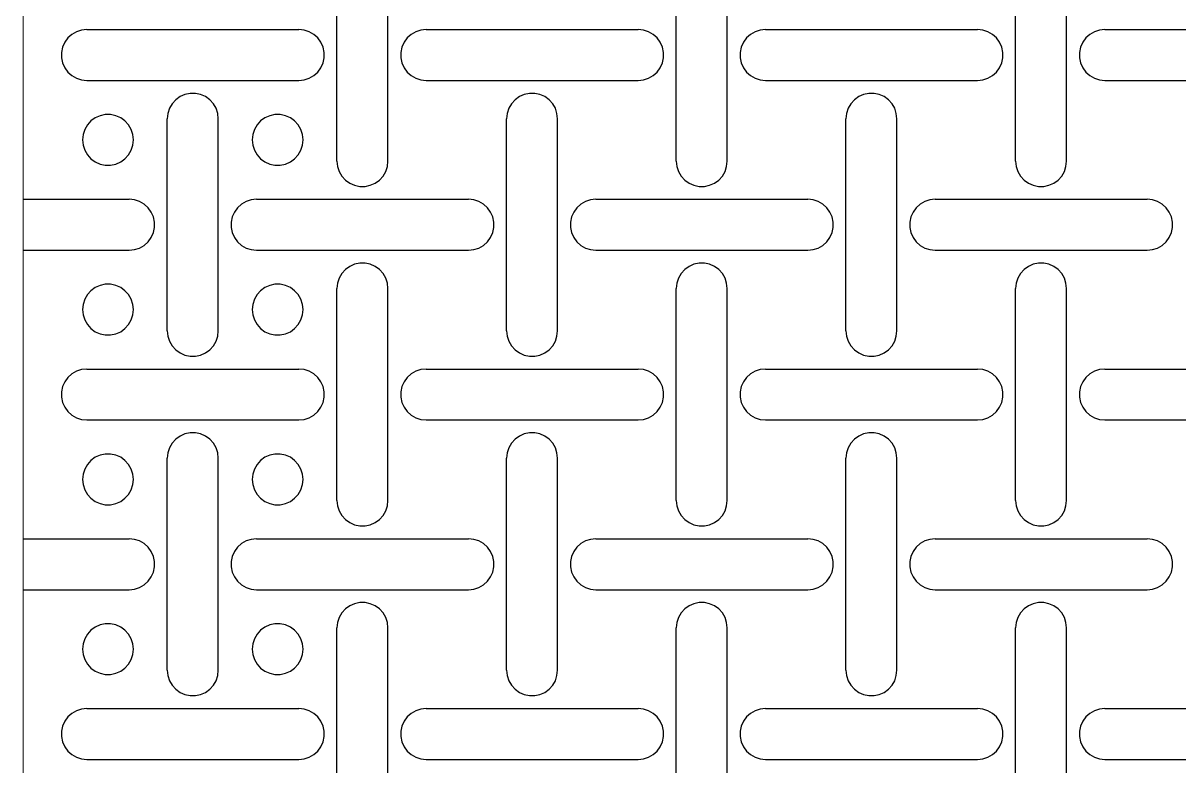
# Model space of a CAD drawing. Header units: metres. Extents: x 0 to 140, y -25 to 325.
# Drawn here: x 0 to 68.1, y 238.1 to 281.9 of the extents above; entities that cross this region are included whole.
import ezdxf

# ---------------------------------------------------------------- set-up
doc = ezdxf.new("R2010")
doc.units = ezdxf.units.M

msp = doc.modelspace()

# ---------------------------------------------------------------- linework, layer by layer
at = {"lineweight": 0}
msp.add_line((0, -25), (0, 325), dxfattribs=at)
for p, q in [((18.5, 273.75), (18.5, 286.25)), ((21.5, 273.75), (21.5, 286.25)), ((38.5, 273.75), (38.5, 286.25)), ((41.5, 273.75), (41.5, 286.25)), ((58.5, 273.75), (58.5, 286.25)), ((61.5, 273.75), (61.5, 286.25)), ((3.14, 281.37), (2.868, 281.214)), ((3.438, 281.467), (3.14, 281.37)), ((3.75, 281.5), (3.438, 281.467)), ((3.75, 281.5), (16.25, 281.5)), ((16.562, 281.467), (16.25, 281.5)), ((16.86, 281.37), (16.562, 281.467)), ((17.132, 281.214), (16.86, 281.37)), ((23.14, 281.37), (22.868, 281.214)), ((23.438, 281.467), (23.14, 281.37)), ((23.75, 281.5), (23.438, 281.467)), ((23.75, 281.5), (36.25, 281.5)), ((36.562, 281.467), (36.25, 281.5)), ((36.86, 281.37), (36.562, 281.467)), ((37.132, 281.214), (36.86, 281.37)), ((43.14, 281.37), (42.868, 281.214)), ((43.438, 281.467), (43.14, 281.37)), ((43.75, 281.5), (43.438, 281.467)), ((43.75, 281.5), (56.25, 281.5)), ((56.562, 281.467), (56.25, 281.5)), ((56.86, 281.37), (56.562, 281.467)), ((57.132, 281.214), (56.86, 281.37)), ((63.14, 281.37), (62.868, 281.214)), ((63.438, 281.467), (63.14, 281.37)), ((63.75, 281.5), (63.438, 281.467)), ((63.75, 281.5), (76.25, 281.5)), ((2.451, 280.75), (2.323, 280.464)), ((2.635, 281.004), (2.451, 280.75)), ((2.868, 281.214), (2.635, 281.004)), ((17.365, 281.004), (17.132, 281.214)), ((17.549, 280.75), (17.365, 281.004)), ((17.677, 280.464), (17.549, 280.75)), ((22.451, 280.75), (22.323, 280.464)), ((22.635, 281.004), (22.451, 280.75)), ((22.868, 281.214), (22.635, 281.004)), ((37.365, 281.004), (37.132, 281.214)), ((37.549, 280.75), (37.365, 281.004)), ((37.677, 280.464), (37.549, 280.75)), ((42.451, 280.75), (42.323, 280.464)), ((42.635, 281.004), (42.451, 280.75)), ((42.868, 281.214), (42.635, 281.004)), ((57.365, 281.004), (57.132, 281.214)), ((57.549, 280.75), (57.365, 281.004)), ((57.677, 280.464), (57.549, 280.75)), ((62.451, 280.75), (62.323, 280.464)), ((62.635, 281.004), (62.451, 280.75)), ((62.868, 281.214), (62.635, 281.004)), ((2.323, 280.464), (2.258, 280.157)), ((2.258, 280.157), (2.258, 279.843)), ((17.742, 280.157), (17.677, 280.464)), ((17.742, 279.843), (17.742, 280.157)), ((22.323, 280.464), (22.258, 280.157)), ((22.258, 280.157), (22.258, 279.843)), ((37.742, 280.157), (37.677, 280.464)), ((37.742, 279.843), (37.742, 280.157)), ((42.323, 280.464), (42.258, 280.157)), ((42.258, 280.157), (42.258, 279.843)), ((57.742, 280.157), (57.677, 280.464)), ((57.742, 279.843), (57.742, 280.157)), ((62.323, 280.464), (62.258, 280.157)), ((62.258, 280.157), (62.258, 279.843)), ((2.258, 279.843), (2.323, 279.536)), ((2.323, 279.536), (2.451, 279.25)), ((17.549, 279.25), (17.677, 279.536)), ((17.677, 279.536), (17.742, 279.843)), ((22.258, 279.843), (22.323, 279.536)), ((22.323, 279.536), (22.451, 279.25)), ((37.549, 279.25), (37.677, 279.536)), ((37.677, 279.536), (37.742, 279.843)), ((42.258, 279.843), (42.323, 279.536)), ((42.323, 279.536), (42.451, 279.25)), ((57.549, 279.25), (57.677, 279.536)), ((57.677, 279.536), (57.742, 279.843)), ((62.258, 279.843), (62.323, 279.536)), ((62.323, 279.536), (62.451, 279.25)), ((2.451, 279.25), (2.635, 278.996)), ((2.635, 278.996), (2.868, 278.786)), ((2.868, 278.786), (3.14, 278.63)), ((3.14, 278.63), (3.438, 278.533)), ((16.562, 278.533), (16.86, 278.63)), ((16.86, 278.63), (17.132, 278.786)), ((17.132, 278.786), (17.365, 278.996)), ((17.365, 278.996), (17.549, 279.25)), ((22.451, 279.25), (22.635, 278.996)), ((22.635, 278.996), (22.868, 278.786)), ((22.868, 278.786), (23.14, 278.63)), ((23.14, 278.63), (23.438, 278.533)), ((36.562, 278.533), (36.86, 278.63)), ((36.86, 278.63), (37.132, 278.786)), ((37.132, 278.786), (37.365, 278.996)), ((37.365, 278.996), (37.549, 279.25)), ((42.451, 279.25), (42.635, 278.996)), ((42.635, 278.996), (42.868, 278.786)), ((42.868, 278.786), (43.14, 278.63)), ((43.14, 278.63), (43.438, 278.533)), ((56.562, 278.533), (56.86, 278.63)), ((56.86, 278.63), (57.132, 278.786)), ((57.132, 278.786), (57.365, 278.996)), ((57.365, 278.996), (57.549, 279.25)), ((62.451, 279.25), (62.635, 278.996)), ((62.635, 278.996), (62.868, 278.786)), ((62.868, 278.786), (63.14, 278.63)), ((63.14, 278.63), (63.438, 278.533)), ((3.438, 278.533), (3.75, 278.5)), ((3.75, 278.5), (16.25, 278.5)), ((16.25, 278.5), (16.562, 278.533)), ((23.438, 278.533), (23.75, 278.5)), ((23.75, 278.5), (36.25, 278.5)), ((36.25, 278.5), (36.562, 278.533)), ((43.438, 278.533), (43.75, 278.5)), ((43.75, 278.5), (56.25, 278.5)), ((56.25, 278.5), (56.562, 278.533)), ((63.438, 278.533), (63.75, 278.5)), ((63.75, 278.5), (76.25, 278.5)), ((8.996, 277.365), (8.786, 277.132)), ((9.25, 277.549), (8.996, 277.365)), ((9.536, 277.677), (9.25, 277.549)), ((9.843, 277.742), (9.536, 277.677)), ((10.157, 277.742), (9.843, 277.742)), ((10.464, 277.677), (10.157, 277.742)), ((10.75, 277.549), (10.464, 277.677)), ((11.004, 277.365), (10.75, 277.549)), ((11.214, 277.132), (11.004, 277.365)), ((28.996, 277.365), (28.786, 277.132)), ((29.25, 277.549), (28.996, 277.365)), ((29.536, 277.677), (29.25, 277.549)), ((29.843, 277.742), (29.536, 277.677)), ((30.157, 277.742), (29.843, 277.742)), ((30.464, 277.677), (30.157, 277.742)), ((30.75, 277.549), (30.464, 277.677)), ((31.004, 277.365), (30.75, 277.549)), ((31.214, 277.132), (31.004, 277.365)), ((48.996, 277.365), (48.786, 277.132)), ((49.25, 277.549), (48.996, 277.365)), ((49.536, 277.677), (49.25, 277.549)), ((49.843, 277.742), (49.536, 277.677)), ((50.157, 277.742), (49.843, 277.742)), ((50.464, 277.677), (50.157, 277.742)), ((50.75, 277.549), (50.464, 277.677)), ((51.004, 277.365), (50.75, 277.549)), ((51.214, 277.132), (51.004, 277.365)), ((8.63, 276.86), (8.533, 276.562)), ((8.786, 277.132), (8.63, 276.86)), ((11.37, 276.86), (11.214, 277.132)), ((11.467, 276.562), (11.37, 276.86)), ((28.63, 276.86), (28.533, 276.562)), ((28.786, 277.132), (28.63, 276.86)), ((31.37, 276.86), (31.214, 277.132)), ((31.467, 276.562), (31.37, 276.86)), ((48.63, 276.86), (48.533, 276.562)), ((48.786, 277.132), (48.63, 276.86)), ((51.37, 276.86), (51.214, 277.132)), ((51.467, 276.562), (51.37, 276.86)), ((3.996, 276.115), (3.786, 275.882)), ((4.25, 276.299), (3.996, 276.115)), ((4.536, 276.427), (4.25, 276.299)), ((4.843, 276.492), (4.536, 276.427)), ((5.157, 276.492), (4.843, 276.492)), ((5.464, 276.427), (5.157, 276.492)), ((5.75, 276.299), (5.464, 276.427)), ((6.004, 276.115), (5.75, 276.299)), ((6.214, 275.882), (6.004, 276.115)), ((8.533, 276.562), (8.5, 276.25)), ((8.5, 263.75), (8.5, 276.25)), ((11.5, 276.25), (11.467, 276.562)), ((11.5, 263.75), (11.5, 276.25)), ((13.996, 276.115), (13.786, 275.882)), ((14.25, 276.299), (13.996, 276.115)), ((14.536, 276.427), (14.25, 276.299)), ((14.843, 276.492), (14.536, 276.427)), ((15.157, 276.492), (14.843, 276.492)), ((15.464, 276.427), (15.157, 276.492)), ((15.75, 276.299), (15.464, 276.427)), ((16.004, 276.115), (15.75, 276.299)), ((16.214, 275.882), (16.004, 276.115)), ((28.533, 276.562), (28.5, 276.25)), ((28.5, 263.75), (28.5, 276.25)), ((31.5, 276.25), (31.467, 276.562)), ((31.5, 263.75), (31.5, 276.25)), ((48.533, 276.562), (48.5, 276.25)), ((48.5, 263.75), (48.5, 276.25)), ((51.5, 276.25), (51.467, 276.562)), ((51.5, 263.75), (51.5, 276.25)), ((3.533, 275.312), (3.5, 275)), ((3.63, 275.61), (3.533, 275.312)), ((3.786, 275.882), (3.63, 275.61)), ((6.37, 275.61), (6.214, 275.882)), ((6.467, 275.312), (6.37, 275.61)), ((6.5, 275), (6.467, 275.312)), ((13.533, 275.312), (13.5, 275)), ((13.63, 275.61), (13.533, 275.312)), ((13.786, 275.882), (13.63, 275.61)), ((16.37, 275.61), (16.214, 275.882)), ((16.467, 275.312), (16.37, 275.61)), ((16.5, 275), (16.467, 275.312)), ((3.5, 275), (3.533, 274.688)), ((3.533, 274.688), (3.63, 274.39)), ((6.37, 274.39), (6.467, 274.688)), ((6.467, 274.688), (6.5, 275)), ((13.5, 275), (13.533, 274.688)), ((13.533, 274.688), (13.63, 274.39)), ((16.37, 274.39), (16.467, 274.688)), ((16.467, 274.688), (16.5, 275)), ((3.63, 274.39), (3.786, 274.118)), ((3.786, 274.118), (3.996, 273.885)), ((3.996, 273.885), (4.25, 273.701)), ((5.75, 273.701), (6.004, 273.885)), ((6.004, 273.885), (6.214, 274.118)), ((6.214, 274.118), (6.37, 274.39)), ((13.63, 274.39), (13.786, 274.118)), ((13.786, 274.118), (13.996, 273.885)), ((13.996, 273.885), (14.25, 273.701)), ((15.75, 273.701), (16.004, 273.885)), ((16.004, 273.885), (16.214, 274.118)), ((16.214, 274.118), (16.37, 274.39)), ((4.25, 273.701), (4.536, 273.573)), ((4.536, 273.573), (4.843, 273.508)), ((4.843, 273.508), (5.157, 273.508)), ((5.157, 273.508), (5.464, 273.573)), ((5.464, 273.573), (5.75, 273.701)), ((14.25, 273.701), (14.536, 273.573)), ((14.536, 273.573), (14.843, 273.508)), ((14.843, 273.508), (15.157, 273.508)), ((15.157, 273.508), (15.464, 273.573)), ((15.464, 273.573), (15.75, 273.701)), ((18.5, 273.75), (18.533, 273.438)), ((18.533, 273.438), (18.63, 273.14)), ((21.37, 273.14), (21.467, 273.438)), ((21.467, 273.438), (21.5, 273.75)), ((38.5, 273.75), (38.533, 273.438)), ((38.533, 273.438), (38.63, 273.14)), ((41.37, 273.14), (41.467, 273.438)), ((41.467, 273.438), (41.5, 273.75)), ((58.5, 273.75), (58.533, 273.438)), ((58.533, 273.438), (58.63, 273.14)), ((61.37, 273.14), (61.467, 273.438)), ((61.467, 273.438), (61.5, 273.75)), ((18.63, 273.14), (18.786, 272.868)), ((18.786, 272.868), (18.996, 272.635)), ((18.996, 272.635), (19.25, 272.451)), ((20.75, 272.451), (21.004, 272.635)), ((21.004, 272.635), (21.214, 272.868)), ((21.214, 272.868), (21.37, 273.14)), ((38.63, 273.14), (38.786, 272.868)), ((38.786, 272.868), (38.996, 272.635)), ((38.996, 272.635), (39.25, 272.451)), ((40.75, 272.451), (41.004, 272.635)), ((41.004, 272.635), (41.214, 272.868)), ((41.214, 272.868), (41.37, 273.14)), ((58.63, 273.14), (58.786, 272.868)), ((58.786, 272.868), (58.996, 272.635)), ((58.996, 272.635), (59.25, 272.451)), ((60.75, 272.451), (61.004, 272.635)), ((61.004, 272.635), (61.214, 272.868)), ((61.214, 272.868), (61.37, 273.14)), ((19.25, 272.451), (19.536, 272.323)), ((19.536, 272.323), (19.843, 272.258)), ((19.843, 272.258), (20.157, 272.258)), ((20.157, 272.258), (20.464, 272.323)), ((20.464, 272.323), (20.75, 272.451)), ((39.25, 272.451), (39.536, 272.323)), ((39.536, 272.323), (39.843, 272.258)), ((39.843, 272.258), (40.157, 272.258)), ((40.157, 272.258), (40.464, 272.323)), ((40.464, 272.323), (40.75, 272.451)), ((59.25, 272.451), (59.536, 272.323)), ((59.536, 272.323), (59.843, 272.258)), ((59.843, 272.258), (60.157, 272.258)), ((60.157, 272.258), (60.464, 272.323)), ((60.464, 272.323), (60.75, 272.451)), ((0, 271.5), (6.25, 271.5)), ((6.562, 271.467), (6.25, 271.5)), ((6.86, 271.37), (6.562, 271.467)), ((7.132, 271.214), (6.86, 271.37)), ((7.365, 271.004), (7.132, 271.214)), ((12.868, 271.214), (12.635, 271.004)), ((13.14, 271.37), (12.868, 271.214)), ((13.438, 271.467), (13.14, 271.37)), ((13.75, 271.5), (13.438, 271.467)), ((13.75, 271.5), (26.25, 271.5)), ((26.562, 271.467), (26.25, 271.5)), ((26.86, 271.37), (26.562, 271.467)), ((27.132, 271.214), (26.86, 271.37)), ((27.365, 271.004), (27.132, 271.214)), ((32.868, 271.214), (32.635, 271.004)), ((33.14, 271.37), (32.868, 271.214)), ((33.438, 271.467), (33.14, 271.37)), ((33.75, 271.5), (33.438, 271.467)), ((33.75, 271.5), (46.25, 271.5)), ((46.562, 271.467), (46.25, 271.5)), ((46.86, 271.37), (46.562, 271.467)), ((47.132, 271.214), (46.86, 271.37)), ((47.365, 271.004), (47.132, 271.214)), ((52.868, 271.214), (52.635, 271.004)), ((53.14, 271.37), (52.868, 271.214)), ((53.438, 271.467), (53.14, 271.37)), ((53.75, 271.5), (53.438, 271.467)), ((53.75, 271.5), (66.25, 271.5)), ((66.562, 271.467), (66.25, 271.5)), ((66.86, 271.37), (66.562, 271.467)), ((67.132, 271.214), (66.86, 271.37)), ((67.365, 271.004), (67.132, 271.214)), ((7.549, 270.75), (7.365, 271.004)), ((7.677, 270.464), (7.549, 270.75)), ((7.742, 270.157), (7.677, 270.464)), ((12.323, 270.464), (12.258, 270.157)), ((12.451, 270.75), (12.323, 270.464)), ((12.635, 271.004), (12.451, 270.75)), ((27.549, 270.75), (27.365, 271.004)), ((27.677, 270.464), (27.549, 270.75)), ((27.742, 270.157), (27.677, 270.464)), ((32.323, 270.464), (32.258, 270.157)), ((32.451, 270.75), (32.323, 270.464)), ((32.635, 271.004), (32.451, 270.75)), ((47.549, 270.75), (47.365, 271.004)), ((47.677, 270.464), (47.549, 270.75)), ((47.742, 270.157), (47.677, 270.464)), ((52.323, 270.464), (52.258, 270.157)), ((52.451, 270.75), (52.323, 270.464)), ((52.635, 271.004), (52.451, 270.75)), ((67.549, 270.75), (67.365, 271.004)), ((67.677, 270.464), (67.549, 270.75)), ((67.742, 270.157), (67.677, 270.464)), ((7.677, 269.536), (7.742, 269.843)), ((7.742, 269.843), (7.742, 270.157)), ((12.258, 270.157), (12.258, 269.843)), ((12.258, 269.843), (12.323, 269.536)), ((27.677, 269.536), (27.742, 269.843)), ((27.742, 269.843), (27.742, 270.157)), ((32.258, 270.157), (32.258, 269.843)), ((32.258, 269.843), (32.323, 269.536)), ((47.677, 269.536), (47.742, 269.843)), ((47.742, 269.843), (47.742, 270.157)), ((52.258, 270.157), (52.258, 269.843)), ((52.258, 269.843), (52.323, 269.536)), ((67.677, 269.536), (67.742, 269.843)), ((67.742, 269.843), (67.742, 270.157)), ((7.365, 268.996), (7.549, 269.25)), ((7.549, 269.25), (7.677, 269.536)), ((12.323, 269.536), (12.451, 269.25)), ((12.451, 269.25), (12.635, 268.996)), ((27.365, 268.996), (27.549, 269.25)), ((27.549, 269.25), (27.677, 269.536)), ((32.323, 269.536), (32.451, 269.25)), ((32.451, 269.25), (32.635, 268.996)), ((47.365, 268.996), (47.549, 269.25)), ((47.549, 269.25), (47.677, 269.536)), ((52.323, 269.536), (52.451, 269.25)), ((52.451, 269.25), (52.635, 268.996)), ((67.365, 268.996), (67.549, 269.25)), ((67.549, 269.25), (67.677, 269.536)), ((0, 268.5), (6.25, 268.5)), ((6.25, 268.5), (6.562, 268.533)), ((6.562, 268.533), (6.86, 268.63)), ((6.86, 268.63), (7.132, 268.786)), ((7.132, 268.786), (7.365, 268.996)), ((12.635, 268.996), (12.868, 268.786)), ((12.868, 268.786), (13.14, 268.63)), ((13.14, 268.63), (13.438, 268.533)), ((13.438, 268.533), (13.75, 268.5)), ((13.75, 268.5), (26.25, 268.5)), ((26.25, 268.5), (26.562, 268.533)), ((26.562, 268.533), (26.86, 268.63)), ((26.86, 268.63), (27.132, 268.786)), ((27.132, 268.786), (27.365, 268.996)), ((32.635, 268.996), (32.868, 268.786)), ((32.868, 268.786), (33.14, 268.63)), ((33.14, 268.63), (33.438, 268.533)), ((33.438, 268.533), (33.75, 268.5)), ((33.75, 268.5), (46.25, 268.5)), ((46.25, 268.5), (46.562, 268.533)), ((46.562, 268.533), (46.86, 268.63)), ((46.86, 268.63), (47.132, 268.786)), ((47.132, 268.786), (47.365, 268.996)), ((52.635, 268.996), (52.868, 268.786)), ((52.868, 268.786), (53.14, 268.63)), ((53.14, 268.63), (53.438, 268.533)), ((53.438, 268.533), (53.75, 268.5)), ((53.75, 268.5), (66.25, 268.5)), ((66.25, 268.5), (66.562, 268.533)), ((66.562, 268.533), (66.86, 268.63)), ((66.86, 268.63), (67.132, 268.786)), ((67.132, 268.786), (67.365, 268.996)), ((19.843, 267.742), (19.536, 267.677)), ((20.157, 267.742), (19.843, 267.742)), ((20.464, 267.677), (20.157, 267.742)), ((39.843, 267.742), (39.536, 267.677)), ((40.157, 267.742), (39.843, 267.742)), ((40.464, 267.677), (40.157, 267.742)), ((59.843, 267.742), (59.536, 267.677)), ((60.157, 267.742), (59.843, 267.742)), ((60.464, 267.677), (60.157, 267.742)), ((18.786, 267.132), (18.63, 266.86)), ((18.996, 267.365), (18.786, 267.132)), ((19.25, 267.549), (18.996, 267.365)), ((19.536, 267.677), (19.25, 267.549)), ((20.75, 267.549), (20.464, 267.677)), ((21.004, 267.365), (20.75, 267.549)), ((21.214, 267.132), (21.004, 267.365)), ((21.37, 266.86), (21.214, 267.132)), ((38.786, 267.132), (38.63, 266.86)), ((38.996, 267.365), (38.786, 267.132)), ((39.25, 267.549), (38.996, 267.365)), ((39.536, 267.677), (39.25, 267.549)), ((40.75, 267.549), (40.464, 267.677)), ((41.004, 267.365), (40.75, 267.549)), ((41.214, 267.132), (41.004, 267.365)), ((41.37, 266.86), (41.214, 267.132)), ((58.786, 267.132), (58.63, 266.86)), ((58.996, 267.365), (58.786, 267.132)), ((59.25, 267.549), (58.996, 267.365)), ((59.536, 267.677), (59.25, 267.549)), ((60.75, 267.549), (60.464, 267.677)), ((61.004, 267.365), (60.75, 267.549)), ((61.214, 267.132), (61.004, 267.365)), ((61.37, 266.86), (61.214, 267.132)), ((4.536, 266.427), (4.25, 266.299)), ((4.843, 266.492), (4.536, 266.427)), ((5.157, 266.492), (4.843, 266.492)), ((5.464, 266.427), (5.157, 266.492)), ((5.75, 266.299), (5.464, 266.427)), ((14.536, 266.427), (14.25, 266.299)), ((14.843, 266.492), (14.536, 266.427)), ((15.157, 266.492), (14.843, 266.492)), ((15.464, 266.427), (15.157, 266.492)), ((15.75, 266.299), (15.464, 266.427)), ((18.533, 266.562), (18.5, 266.25)), ((18.63, 266.86), (18.533, 266.562)), ((21.467, 266.562), (21.37, 266.86)), ((21.5, 266.25), (21.467, 266.562)), ((38.533, 266.562), (38.5, 266.25)), ((38.63, 266.86), (38.533, 266.562)), ((41.467, 266.562), (41.37, 266.86)), ((41.5, 266.25), (41.467, 266.562)), ((58.533, 266.562), (58.5, 266.25)), ((58.63, 266.86), (58.533, 266.562)), ((61.467, 266.562), (61.37, 266.86)), ((61.5, 266.25), (61.467, 266.562)), ((3.786, 265.882), (3.63, 265.61)), ((3.996, 266.115), (3.786, 265.882)), ((4.25, 266.299), (3.996, 266.115)), ((6.004, 266.115), (5.75, 266.299)), ((6.214, 265.882), (6.004, 266.115)), ((6.37, 265.61), (6.214, 265.882)), ((13.786, 265.882), (13.63, 265.61)), ((13.996, 266.115), (13.786, 265.882)), ((14.25, 266.299), (13.996, 266.115)), ((16.004, 266.115), (15.75, 266.299)), ((16.214, 265.882), (16.004, 266.115)), ((16.37, 265.61), (16.214, 265.882)), ((18.5, 253.75), (18.5, 266.25)), ((21.5, 253.75), (21.5, 266.25)), ((38.5, 253.75), (38.5, 266.25)), ((41.5, 253.75), (41.5, 266.25)), ((58.5, 253.75), (58.5, 266.25)), ((61.5, 253.75), (61.5, 266.25)), ((3.533, 265.312), (3.5, 265)), ((3.5, 265), (3.533, 264.688)), ((3.63, 265.61), (3.533, 265.312)), ((6.467, 265.312), (6.37, 265.61)), ((6.5, 265), (6.467, 265.312)), ((6.467, 264.688), (6.5, 265)), ((13.533, 265.312), (13.5, 265)), ((13.5, 265), (13.533, 264.688)), ((13.63, 265.61), (13.533, 265.312)), ((16.467, 265.312), (16.37, 265.61)), ((16.5, 265), (16.467, 265.312)), ((16.467, 264.688), (16.5, 265)), ((3.533, 264.688), (3.63, 264.39)), ((3.63, 264.39), (3.786, 264.118)), ((6.214, 264.118), (6.37, 264.39)), ((6.37, 264.39), (6.467, 264.688)), ((13.533, 264.688), (13.63, 264.39)), ((13.63, 264.39), (13.786, 264.118)), ((16.214, 264.118), (16.37, 264.39)), ((16.37, 264.39), (16.467, 264.688)), ((3.786, 264.118), (3.996, 263.885)), ((3.996, 263.885), (4.25, 263.701)), ((4.25, 263.701), (4.536, 263.573)), ((5.464, 263.573), (5.75, 263.701)), ((5.75, 263.701), (6.004, 263.885)), ((6.004, 263.885), (6.214, 264.118)), ((8.5, 263.75), (8.533, 263.438)), ((11.467, 263.438), (11.5, 263.75)), ((13.786, 264.118), (13.996, 263.885)), ((13.996, 263.885), (14.25, 263.701)), ((14.25, 263.701), (14.536, 263.573)), ((15.464, 263.573), (15.75, 263.701)), ((15.75, 263.701), (16.004, 263.885)), ((16.004, 263.885), (16.214, 264.118)), ((28.5, 263.75), (28.533, 263.438)), ((31.467, 263.438), (31.5, 263.75)), ((48.5, 263.75), (48.533, 263.438)), ((51.467, 263.438), (51.5, 263.75)), ((4.536, 263.573), (4.843, 263.508)), ((4.843, 263.508), (5.157, 263.508)), ((5.157, 263.508), (5.464, 263.573)), ((8.533, 263.438), (8.63, 263.14)), ((8.63, 263.14), (8.786, 262.868)), ((11.214, 262.868), (11.37, 263.14)), ((11.37, 263.14), (11.467, 263.438)), ((14.536, 263.573), (14.843, 263.508)), ((14.843, 263.508), (15.157, 263.508)), ((15.157, 263.508), (15.464, 263.573)), ((28.533, 263.438), (28.63, 263.14)), ((28.63, 263.14), (28.786, 262.868)), ((31.214, 262.868), (31.37, 263.14)), ((31.37, 263.14), (31.467, 263.438)), ((48.533, 263.438), (48.63, 263.14)), ((48.63, 263.14), (48.786, 262.868)), ((51.214, 262.868), (51.37, 263.14)), ((51.37, 263.14), (51.467, 263.438)), ((8.786, 262.868), (8.996, 262.635)), ((8.996, 262.635), (9.25, 262.451)), ((9.25, 262.451), (9.536, 262.323)), ((9.536, 262.323), (9.843, 262.258)), ((10.157, 262.258), (10.464, 262.323)), ((10.464, 262.323), (10.75, 262.451)), ((10.75, 262.451), (11.004, 262.635)), ((11.004, 262.635), (11.214, 262.868)), ((28.786, 262.868), (28.996, 262.635)), ((28.996, 262.635), (29.25, 262.451)), ((29.25, 262.451), (29.536, 262.323)), ((29.536, 262.323), (29.843, 262.258)), ((30.157, 262.258), (30.464, 262.323)), ((30.464, 262.323), (30.75, 262.451)), ((30.75, 262.451), (31.004, 262.635)), ((31.004, 262.635), (31.214, 262.868)), ((48.786, 262.868), (48.996, 262.635)), ((48.996, 262.635), (49.25, 262.451)), ((49.25, 262.451), (49.536, 262.323)), ((49.536, 262.323), (49.843, 262.258)), ((50.157, 262.258), (50.464, 262.323)), ((50.464, 262.323), (50.75, 262.451)), ((50.75, 262.451), (51.004, 262.635)), ((51.004, 262.635), (51.214, 262.868)), ((9.843, 262.258), (10.157, 262.258)), ((29.843, 262.258), (30.157, 262.258)), ((49.843, 262.258), (50.157, 262.258)), ((2.635, 261.004), (2.451, 260.75)), ((2.868, 261.214), (2.635, 261.004)), ((3.14, 261.37), (2.868, 261.214)), ((3.438, 261.467), (3.14, 261.37)), ((3.75, 261.5), (3.438, 261.467)), ((3.75, 261.5), (16.25, 261.5)), ((16.562, 261.467), (16.25, 261.5)), ((16.86, 261.37), (16.562, 261.467)), ((17.132, 261.214), (16.86, 261.37)), ((17.365, 261.004), (17.132, 261.214)), ((17.549, 260.75), (17.365, 261.004)), ((22.635, 261.004), (22.451, 260.75)), ((22.868, 261.214), (22.635, 261.004)), ((23.14, 261.37), (22.868, 261.214)), ((23.438, 261.467), (23.14, 261.37)), ((23.75, 261.5), (23.438, 261.467)), ((23.75, 261.5), (36.25, 261.5)), ((36.562, 261.467), (36.25, 261.5)), ((36.86, 261.37), (36.562, 261.467)), ((37.132, 261.214), (36.86, 261.37)), ((37.365, 261.004), (37.132, 261.214)), ((37.549, 260.75), (37.365, 261.004)), ((42.635, 261.004), (42.451, 260.75)), ((42.868, 261.214), (42.635, 261.004)), ((43.14, 261.37), (42.868, 261.214)), ((43.438, 261.467), (43.14, 261.37)), ((43.75, 261.5), (43.438, 261.467)), ((43.75, 261.5), (56.25, 261.5)), ((56.562, 261.467), (56.25, 261.5)), ((56.86, 261.37), (56.562, 261.467)), ((57.132, 261.214), (56.86, 261.37)), ((57.365, 261.004), (57.132, 261.214)), ((57.549, 260.75), (57.365, 261.004)), ((62.635, 261.004), (62.451, 260.75)), ((62.868, 261.214), (62.635, 261.004)), ((63.14, 261.37), (62.868, 261.214)), ((63.438, 261.467), (63.14, 261.37)), ((63.75, 261.5), (63.438, 261.467)), ((63.75, 261.5), (76.25, 261.5)), ((2.323, 260.464), (2.258, 260.157)), ((2.451, 260.75), (2.323, 260.464)), ((17.677, 260.464), (17.549, 260.75)), ((17.742, 260.157), (17.677, 260.464)), ((22.323, 260.464), (22.258, 260.157)), ((22.451, 260.75), (22.323, 260.464)), ((37.677, 260.464), (37.549, 260.75)), ((37.742, 260.157), (37.677, 260.464)), ((42.323, 260.464), (42.258, 260.157)), ((42.451, 260.75), (42.323, 260.464)), ((57.677, 260.464), (57.549, 260.75)), ((57.742, 260.157), (57.677, 260.464)), ((62.323, 260.464), (62.258, 260.157)), ((62.451, 260.75), (62.323, 260.464)), ((2.258, 260.157), (2.258, 259.843)), ((2.258, 259.843), (2.323, 259.536)), ((17.677, 259.536), (17.742, 259.843)), ((17.742, 259.843), (17.742, 260.157)), ((22.258, 260.157), (22.258, 259.843)), ((22.258, 259.843), (22.323, 259.536)), ((37.677, 259.536), (37.742, 259.843)), ((37.742, 259.843), (37.742, 260.157)), ((42.258, 260.157), (42.258, 259.843)), ((42.258, 259.843), (42.323, 259.536)), ((57.677, 259.536), (57.742, 259.843)), ((57.742, 259.843), (57.742, 260.157)), ((62.258, 260.157), (62.258, 259.843)), ((62.258, 259.843), (62.323, 259.536)), ((2.323, 259.536), (2.451, 259.25)), ((2.451, 259.25), (2.635, 258.996)), ((2.635, 258.996), (2.868, 258.786)), ((17.132, 258.786), (17.365, 258.996)), ((17.365, 258.996), (17.549, 259.25)), ((17.549, 259.25), (17.677, 259.536)), ((22.323, 259.536), (22.451, 259.25)), ((22.451, 259.25), (22.635, 258.996)), ((22.635, 258.996), (22.868, 258.786)), ((37.132, 258.786), (37.365, 258.996)), ((37.365, 258.996), (37.549, 259.25)), ((37.549, 259.25), (37.677, 259.536)), ((42.323, 259.536), (42.451, 259.25)), ((42.451, 259.25), (42.635, 258.996)), ((42.635, 258.996), (42.868, 258.786)), ((57.132, 258.786), (57.365, 258.996)), ((57.365, 258.996), (57.549, 259.25)), ((57.549, 259.25), (57.677, 259.536)), ((62.323, 259.536), (62.451, 259.25)), ((62.451, 259.25), (62.635, 258.996)), ((62.635, 258.996), (62.868, 258.786)), ((2.868, 258.786), (3.14, 258.63)), ((3.14, 258.63), (3.438, 258.533)), ((3.438, 258.533), (3.75, 258.5)), ((3.75, 258.5), (16.25, 258.5)), ((16.25, 258.5), (16.562, 258.533)), ((16.562, 258.533), (16.86, 258.63)), ((16.86, 258.63), (17.132, 258.786)), ((22.868, 258.786), (23.14, 258.63)), ((23.14, 258.63), (23.438, 258.533)), ((23.438, 258.533), (23.75, 258.5)), ((23.75, 258.5), (36.25, 258.5)), ((36.25, 258.5), (36.562, 258.533)), ((36.562, 258.533), (36.86, 258.63)), ((36.86, 258.63), (37.132, 258.786)), ((42.868, 258.786), (43.14, 258.63)), ((43.14, 258.63), (43.438, 258.533)), ((43.438, 258.533), (43.75, 258.5)), ((43.75, 258.5), (56.25, 258.5)), ((56.25, 258.5), (56.562, 258.533)), ((56.562, 258.533), (56.86, 258.63)), ((56.86, 258.63), (57.132, 258.786)), ((62.868, 258.786), (63.14, 258.63)), ((63.14, 258.63), (63.438, 258.533)), ((63.438, 258.533), (63.75, 258.5)), ((63.75, 258.5), (76.25, 258.5)), ((9.25, 257.549), (8.996, 257.365)), ((9.536, 257.677), (9.25, 257.549)), ((9.843, 257.742), (9.536, 257.677)), ((10.157, 257.742), (9.843, 257.742)), ((10.464, 257.677), (10.157, 257.742)), ((10.75, 257.549), (10.464, 257.677)), ((11.004, 257.365), (10.75, 257.549)), ((29.25, 257.549), (28.996, 257.365)), ((29.536, 257.677), (29.25, 257.549)), ((29.843, 257.742), (29.536, 257.677)), ((30.157, 257.742), (29.843, 257.742)), ((30.464, 257.677), (30.157, 257.742)), ((30.75, 257.549), (30.464, 257.677)), ((31.004, 257.365), (30.75, 257.549)), ((49.25, 257.549), (48.996, 257.365)), ((49.536, 257.677), (49.25, 257.549)), ((49.843, 257.742), (49.536, 257.677)), ((50.157, 257.742), (49.843, 257.742)), ((50.464, 257.677), (50.157, 257.742)), ((50.75, 257.549), (50.464, 257.677)), ((51.004, 257.365), (50.75, 257.549)), ((8.63, 256.86), (8.533, 256.562)), ((8.786, 257.132), (8.63, 256.86)), ((8.996, 257.365), (8.786, 257.132)), ((11.214, 257.132), (11.004, 257.365)), ((11.37, 256.86), (11.214, 257.132)), ((11.467, 256.562), (11.37, 256.86)), ((28.63, 256.86), (28.533, 256.562)), ((28.786, 257.132), (28.63, 256.86)), ((28.996, 257.365), (28.786, 257.132)), ((31.214, 257.132), (31.004, 257.365)), ((31.37, 256.86), (31.214, 257.132)), ((31.467, 256.562), (31.37, 256.86)), ((48.63, 256.86), (48.533, 256.562)), ((48.786, 257.132), (48.63, 256.86)), ((48.996, 257.365), (48.786, 257.132)), ((51.214, 257.132), (51.004, 257.365)), ((51.37, 256.86), (51.214, 257.132)), ((51.467, 256.562), (51.37, 256.86)), ((4.25, 256.299), (3.996, 256.115)), ((4.536, 256.427), (4.25, 256.299)), ((4.843, 256.492), (4.536, 256.427)), ((5.157, 256.492), (4.843, 256.492)), ((5.464, 256.427), (5.157, 256.492)), ((5.75, 256.299), (5.464, 256.427)), ((6.004, 256.115), (5.75, 256.299)), ((8.533, 256.562), (8.5, 256.25)), ((8.5, 243.75), (8.5, 256.25)), ((11.5, 256.25), (11.467, 256.562)), ((11.5, 243.75), (11.5, 256.25)), ((14.25, 256.299), (13.996, 256.115)), ((14.536, 256.427), (14.25, 256.299)), ((14.843, 256.492), (14.536, 256.427)), ((15.157, 256.492), (14.843, 256.492)), ((15.464, 256.427), (15.157, 256.492)), ((15.75, 256.299), (15.464, 256.427)), ((16.004, 256.115), (15.75, 256.299)), ((28.533, 256.562), (28.5, 256.25)), ((28.5, 243.75), (28.5, 256.25)), ((31.5, 256.25), (31.467, 256.562)), ((31.5, 243.75), (31.5, 256.25)), ((48.533, 256.562), (48.5, 256.25)), ((48.5, 243.75), (48.5, 256.25)), ((51.5, 256.25), (51.467, 256.562)), ((51.5, 243.75), (51.5, 256.25)), ((3.63, 255.61), (3.533, 255.312)), ((3.786, 255.882), (3.63, 255.61)), ((3.996, 256.115), (3.786, 255.882)), ((6.214, 255.882), (6.004, 256.115)), ((6.37, 255.61), (6.214, 255.882)), ((6.467, 255.312), (6.37, 255.61)), ((13.63, 255.61), (13.533, 255.312)), ((13.786, 255.882), (13.63, 255.61)), ((13.996, 256.115), (13.786, 255.882)), ((16.214, 255.882), (16.004, 256.115)), ((16.37, 255.61), (16.214, 255.882)), ((16.467, 255.312), (16.37, 255.61)), ((3.533, 255.312), (3.5, 255)), ((3.5, 255), (3.533, 254.688)), ((6.5, 255), (6.467, 255.312)), ((6.467, 254.688), (6.5, 255)), ((13.533, 255.312), (13.5, 255)), ((13.5, 255), (13.533, 254.688)), ((16.5, 255), (16.467, 255.312)), ((16.467, 254.688), (16.5, 255)), ((3.533, 254.688), (3.63, 254.39)), ((3.63, 254.39), (3.786, 254.118)), ((3.786, 254.118), (3.996, 253.885)), ((6.004, 253.885), (6.214, 254.118)), ((6.214, 254.118), (6.37, 254.39)), ((6.37, 254.39), (6.467, 254.688)), ((13.533, 254.688), (13.63, 254.39)), ((13.63, 254.39), (13.786, 254.118)), ((13.786, 254.118), (13.996, 253.885)), ((16.004, 253.885), (16.214, 254.118)), ((16.214, 254.118), (16.37, 254.39)), ((16.37, 254.39), (16.467, 254.688)), ((3.996, 253.885), (4.25, 253.701)), ((4.25, 253.701), (4.536, 253.573)), ((4.536, 253.573), (4.843, 253.508)), ((4.843, 253.508), (5.157, 253.508)), ((5.157, 253.508), (5.464, 253.573)), ((5.464, 253.573), (5.75, 253.701)), ((5.75, 253.701), (6.004, 253.885)), ((13.996, 253.885), (14.25, 253.701)), ((14.25, 253.701), (14.536, 253.573)), ((14.536, 253.573), (14.843, 253.508)), ((14.843, 253.508), (15.157, 253.508)), ((15.157, 253.508), (15.464, 253.573)), ((15.464, 253.573), (15.75, 253.701)), ((15.75, 253.701), (16.004, 253.885)), ((18.5, 253.75), (18.533, 253.438)), ((18.533, 253.438), (18.63, 253.14)), ((21.37, 253.14), (21.467, 253.438)), ((21.467, 253.438), (21.5, 253.75)), ((38.5, 253.75), (38.533, 253.438)), ((38.533, 253.438), (38.63, 253.14)), ((41.37, 253.14), (41.467, 253.438)), ((41.467, 253.438), (41.5, 253.75)), ((58.5, 253.75), (58.533, 253.438)), ((58.533, 253.438), (58.63, 253.14)), ((61.37, 253.14), (61.467, 253.438)), ((61.467, 253.438), (61.5, 253.75)), ((18.63, 253.14), (18.786, 252.868)), ((18.786, 252.868), (18.996, 252.635)), ((21.004, 252.635), (21.214, 252.868)), ((21.214, 252.868), (21.37, 253.14)), ((38.63, 253.14), (38.786, 252.868)), ((38.786, 252.868), (38.996, 252.635)), ((41.004, 252.635), (41.214, 252.868)), ((41.214, 252.868), (41.37, 253.14)), ((58.63, 253.14), (58.786, 252.868)), ((58.786, 252.868), (58.996, 252.635)), ((61.004, 252.635), (61.214, 252.868)), ((61.214, 252.868), (61.37, 253.14)), ((18.996, 252.635), (19.25, 252.451)), ((19.25, 252.451), (19.536, 252.323)), ((19.536, 252.323), (19.843, 252.258)), ((19.843, 252.258), (20.157, 252.258)), ((20.157, 252.258), (20.464, 252.323)), ((20.464, 252.323), (20.75, 252.451)), ((20.75, 252.451), (21.004, 252.635)), ((38.996, 252.635), (39.25, 252.451)), ((39.25, 252.451), (39.536, 252.323)), ((39.536, 252.323), (39.843, 252.258)), ((39.843, 252.258), (40.157, 252.258)), ((40.157, 252.258), (40.464, 252.323)), ((40.464, 252.323), (40.75, 252.451)), ((40.75, 252.451), (41.004, 252.635)), ((58.996, 252.635), (59.25, 252.451)), ((59.25, 252.451), (59.536, 252.323)), ((59.536, 252.323), (59.843, 252.258)), ((59.843, 252.258), (60.157, 252.258)), ((60.157, 252.258), (60.464, 252.323)), ((60.464, 252.323), (60.75, 252.451)), ((60.75, 252.451), (61.004, 252.635)), ((0, 251.5), (6.25, 251.5)), ((6.562, 251.467), (6.25, 251.5)), ((6.86, 251.37), (6.562, 251.467)), ((7.132, 251.214), (6.86, 251.37)), ((13.14, 251.37), (12.868, 251.214)), ((13.438, 251.467), (13.14, 251.37)), ((13.75, 251.5), (13.438, 251.467)), ((13.75, 251.5), (26.25, 251.5)), ((26.562, 251.467), (26.25, 251.5)), ((26.86, 251.37), (26.562, 251.467)), ((27.132, 251.214), (26.86, 251.37)), ((33.14, 251.37), (32.868, 251.214)), ((33.438, 251.467), (33.14, 251.37)), ((33.75, 251.5), (33.438, 251.467)), ((33.75, 251.5), (46.25, 251.5)), ((46.562, 251.467), (46.25, 251.5)), ((46.86, 251.37), (46.562, 251.467)), ((47.132, 251.214), (46.86, 251.37)), ((53.14, 251.37), (52.868, 251.214)), ((53.438, 251.467), (53.14, 251.37)), ((53.75, 251.5), (53.438, 251.467)), ((53.75, 251.5), (66.25, 251.5)), ((66.562, 251.467), (66.25, 251.5)), ((66.86, 251.37), (66.562, 251.467)), ((67.132, 251.214), (66.86, 251.37)), ((7.365, 251.004), (7.132, 251.214)), ((7.549, 250.75), (7.365, 251.004)), ((7.677, 250.464), (7.549, 250.75)), ((12.451, 250.75), (12.323, 250.464)), ((12.635, 251.004), (12.451, 250.75)), ((12.868, 251.214), (12.635, 251.004)), ((27.365, 251.004), (27.132, 251.214)), ((27.549, 250.75), (27.365, 251.004)), ((27.677, 250.464), (27.549, 250.75)), ((32.451, 250.75), (32.323, 250.464)), ((32.635, 251.004), (32.451, 250.75)), ((32.868, 251.214), (32.635, 251.004)), ((47.365, 251.004), (47.132, 251.214)), ((47.549, 250.75), (47.365, 251.004)), ((47.677, 250.464), (47.549, 250.75)), ((52.451, 250.75), (52.323, 250.464)), ((52.635, 251.004), (52.451, 250.75)), ((52.868, 251.214), (52.635, 251.004)), ((67.365, 251.004), (67.132, 251.214)), ((67.549, 250.75), (67.365, 251.004)), ((67.677, 250.464), (67.549, 250.75)), ((7.742, 250.157), (7.677, 250.464)), ((7.742, 249.843), (7.742, 250.157)), ((12.323, 250.464), (12.258, 250.157)), ((12.258, 250.157), (12.258, 249.843)), ((27.742, 250.157), (27.677, 250.464)), ((27.742, 249.843), (27.742, 250.157)), ((32.323, 250.464), (32.258, 250.157)), ((32.258, 250.157), (32.258, 249.843)), ((47.742, 250.157), (47.677, 250.464)), ((47.742, 249.843), (47.742, 250.157)), ((52.323, 250.464), (52.258, 250.157)), ((52.258, 250.157), (52.258, 249.843)), ((67.742, 250.157), (67.677, 250.464)), ((67.742, 249.843), (67.742, 250.157)), ((7.549, 249.25), (7.677, 249.536)), ((7.677, 249.536), (7.742, 249.843)), ((12.258, 249.843), (12.323, 249.536)), ((12.323, 249.536), (12.451, 249.25)), ((27.549, 249.25), (27.677, 249.536)), ((27.677, 249.536), (27.742, 249.843)), ((32.258, 249.843), (32.323, 249.536)), ((32.323, 249.536), (32.451, 249.25)), ((47.549, 249.25), (47.677, 249.536)), ((47.677, 249.536), (47.742, 249.843)), ((52.258, 249.843), (52.323, 249.536)), ((52.323, 249.536), (52.451, 249.25)), ((67.549, 249.25), (67.677, 249.536)), ((67.677, 249.536), (67.742, 249.843)), ((6.86, 248.63), (7.132, 248.786)), ((7.132, 248.786), (7.365, 248.996)), ((7.365, 248.996), (7.549, 249.25)), ((12.451, 249.25), (12.635, 248.996)), ((12.635, 248.996), (12.868, 248.786)), ((12.868, 248.786), (13.14, 248.63)), ((26.86, 248.63), (27.132, 248.786)), ((27.132, 248.786), (27.365, 248.996)), ((27.365, 248.996), (27.549, 249.25)), ((32.451, 249.25), (32.635, 248.996)), ((32.635, 248.996), (32.868, 248.786)), ((32.868, 248.786), (33.14, 248.63)), ((46.86, 248.63), (47.132, 248.786)), ((47.132, 248.786), (47.365, 248.996)), ((47.365, 248.996), (47.549, 249.25)), ((52.451, 249.25), (52.635, 248.996)), ((52.635, 248.996), (52.868, 248.786)), ((52.868, 248.786), (53.14, 248.63)), ((66.86, 248.63), (67.132, 248.786)), ((67.132, 248.786), (67.365, 248.996)), ((67.365, 248.996), (67.549, 249.25)), ((0, 248.5), (6.25, 248.5)), ((6.25, 248.5), (6.562, 248.533)), ((6.562, 248.533), (6.86, 248.63)), ((13.14, 248.63), (13.438, 248.533)), ((13.438, 248.533), (13.75, 248.5)), ((13.75, 248.5), (26.25, 248.5)), ((26.25, 248.5), (26.562, 248.533)), ((26.562, 248.533), (26.86, 248.63)), ((33.14, 248.63), (33.438, 248.533)), ((33.438, 248.533), (33.75, 248.5)), ((33.75, 248.5), (46.25, 248.5)), ((46.25, 248.5), (46.562, 248.533)), ((46.562, 248.533), (46.86, 248.63)), ((53.14, 248.63), (53.438, 248.533)), ((53.438, 248.533), (53.75, 248.5)), ((53.75, 248.5), (66.25, 248.5)), ((66.25, 248.5), (66.562, 248.533)), ((66.562, 248.533), (66.86, 248.63)), ((18.996, 247.365), (18.786, 247.132)), ((19.25, 247.549), (18.996, 247.365)), ((19.536, 247.677), (19.25, 247.549)), ((19.843, 247.742), (19.536, 247.677)), ((20.157, 247.742), (19.843, 247.742)), ((20.464, 247.677), (20.157, 247.742)), ((20.75, 247.549), (20.464, 247.677)), ((21.004, 247.365), (20.75, 247.549)), ((21.214, 247.132), (21.004, 247.365)), ((38.996, 247.365), (38.786, 247.132)), ((39.25, 247.549), (38.996, 247.365)), ((39.536, 247.677), (39.25, 247.549)), ((39.843, 247.742), (39.536, 247.677)), ((40.157, 247.742), (39.843, 247.742)), ((40.464, 247.677), (40.157, 247.742)), ((40.75, 247.549), (40.464, 247.677)), ((41.004, 247.365), (40.75, 247.549)), ((41.214, 247.132), (41.004, 247.365)), ((58.996, 247.365), (58.786, 247.132)), ((59.25, 247.549), (58.996, 247.365)), ((59.536, 247.677), (59.25, 247.549)), ((59.843, 247.742), (59.536, 247.677)), ((60.157, 247.742), (59.843, 247.742)), ((60.464, 247.677), (60.157, 247.742)), ((60.75, 247.549), (60.464, 247.677)), ((61.004, 247.365), (60.75, 247.549)), ((61.214, 247.132), (61.004, 247.365)), ((18.63, 246.86), (18.533, 246.562)), ((18.786, 247.132), (18.63, 246.86)), ((21.37, 246.86), (21.214, 247.132)), ((21.467, 246.562), (21.37, 246.86)), ((38.63, 246.86), (38.533, 246.562)), ((38.786, 247.132), (38.63, 246.86)), ((41.37, 246.86), (41.214, 247.132)), ((41.467, 246.562), (41.37, 246.86)), ((58.63, 246.86), (58.533, 246.562)), ((58.786, 247.132), (58.63, 246.86)), ((61.37, 246.86), (61.214, 247.132)), ((61.467, 246.562), (61.37, 246.86)), ((3.996, 246.115), (3.786, 245.882)), ((4.25, 246.299), (3.996, 246.115)), ((4.536, 246.427), (4.25, 246.299)), ((4.843, 246.492), (4.536, 246.427)), ((5.157, 246.492), (4.843, 246.492)), ((5.464, 246.427), (5.157, 246.492)), ((5.75, 246.299), (5.464, 246.427)), ((6.004, 246.115), (5.75, 246.299)), ((6.214, 245.882), (6.004, 246.115)), ((13.996, 246.115), (13.786, 245.882)), ((14.25, 246.299), (13.996, 246.115)), ((14.536, 246.427), (14.25, 246.299)), ((14.843, 246.492), (14.536, 246.427)), ((15.157, 246.492), (14.843, 246.492)), ((15.464, 246.427), (15.157, 246.492)), ((15.75, 246.299), (15.464, 246.427)), ((16.004, 246.115), (15.75, 246.299)), ((16.214, 245.882), (16.004, 246.115)), ((18.533, 246.562), (18.5, 246.25)), ((18.5, 233.75), (18.5, 246.25)), ((21.5, 246.25), (21.467, 246.562)), ((21.5, 233.75), (21.5, 246.25)), ((38.533, 246.562), (38.5, 246.25)), ((38.5, 233.75), (38.5, 246.25)), ((41.5, 246.25), (41.467, 246.562)), ((41.5, 233.75), (41.5, 246.25)), ((58.533, 246.562), (58.5, 246.25)), ((58.5, 233.75), (58.5, 246.25)), ((61.5, 246.25), (61.467, 246.562)), ((61.5, 233.75), (61.5, 246.25)), ((3.533, 245.312), (3.5, 245)), ((3.63, 245.61), (3.533, 245.312)), ((3.786, 245.882), (3.63, 245.61)), ((6.37, 245.61), (6.214, 245.882)), ((6.467, 245.312), (6.37, 245.61)), ((6.5, 245), (6.467, 245.312)), ((13.533, 245.312), (13.5, 245)), ((13.63, 245.61), (13.533, 245.312)), ((13.786, 245.882), (13.63, 245.61)), ((16.37, 245.61), (16.214, 245.882)), ((16.467, 245.312), (16.37, 245.61)), ((16.5, 245), (16.467, 245.312)), ((3.5, 245), (3.533, 244.688)), ((3.533, 244.688), (3.63, 244.39)), ((6.37, 244.39), (6.467, 244.688)), ((6.467, 244.688), (6.5, 245)), ((13.5, 245), (13.533, 244.688)), ((13.533, 244.688), (13.63, 244.39)), ((16.37, 244.39), (16.467, 244.688)), ((16.467, 244.688), (16.5, 245)), ((3.63, 244.39), (3.786, 244.118)), ((3.786, 244.118), (3.996, 243.885)), ((3.996, 243.885), (4.25, 243.701)), ((5.75, 243.701), (6.004, 243.885)), ((6.004, 243.885), (6.214, 244.118)), ((6.214, 244.118), (6.37, 244.39)), ((13.63, 244.39), (13.786, 244.118)), ((13.786, 244.118), (13.996, 243.885)), ((13.996, 243.885), (14.25, 243.701)), ((15.75, 243.701), (16.004, 243.885)), ((16.004, 243.885), (16.214, 244.118)), ((16.214, 244.118), (16.37, 244.39)), ((4.25, 243.701), (4.536, 243.573)), ((4.536, 243.573), (4.843, 243.508)), ((4.843, 243.508), (5.157, 243.508)), ((5.157, 243.508), (5.464, 243.573)), ((5.464, 243.573), (5.75, 243.701)), ((8.5, 243.75), (8.533, 243.438)), ((8.533, 243.438), (8.63, 243.14)), ((11.37, 243.14), (11.467, 243.438)), ((11.467, 243.438), (11.5, 243.75)), ((14.25, 243.701), (14.536, 243.573)), ((14.536, 243.573), (14.843, 243.508)), ((14.843, 243.508), (15.157, 243.508)), ((15.157, 243.508), (15.464, 243.573)), ((15.464, 243.573), (15.75, 243.701)), ((28.5, 243.75), (28.533, 243.438)), ((28.533, 243.438), (28.63, 243.14)), ((31.37, 243.14), (31.467, 243.438)), ((31.467, 243.438), (31.5, 243.75)), ((48.5, 243.75), (48.533, 243.438)), ((48.533, 243.438), (48.63, 243.14)), ((51.37, 243.14), (51.467, 243.438)), ((51.467, 243.438), (51.5, 243.75)), ((8.63, 243.14), (8.786, 242.868)), ((8.786, 242.868), (8.996, 242.635)), ((8.996, 242.635), (9.25, 242.451)), ((10.75, 242.451), (11.004, 242.635)), ((11.004, 242.635), (11.214, 242.868)), ((11.214, 242.868), (11.37, 243.14)), ((28.63, 243.14), (28.786, 242.868)), ((28.786, 242.868), (28.996, 242.635)), ((28.996, 242.635), (29.25, 242.451)), ((30.75, 242.451), (31.004, 242.635)), ((31.004, 242.635), (31.214, 242.868)), ((31.214, 242.868), (31.37, 243.14)), ((48.63, 243.14), (48.786, 242.868)), ((48.786, 242.868), (48.996, 242.635)), ((48.996, 242.635), (49.25, 242.451)), ((50.75, 242.451), (51.004, 242.635)), ((51.004, 242.635), (51.214, 242.868)), ((51.214, 242.868), (51.37, 243.14)), ((9.25, 242.451), (9.536, 242.323)), ((9.536, 242.323), (9.843, 242.258)), ((9.843, 242.258), (10.157, 242.258)), ((10.157, 242.258), (10.464, 242.323)), ((10.464, 242.323), (10.75, 242.451)), ((29.25, 242.451), (29.536, 242.323)), ((29.536, 242.323), (29.843, 242.258)), ((29.843, 242.258), (30.157, 242.258)), ((30.157, 242.258), (30.464, 242.323)), ((30.464, 242.323), (30.75, 242.451)), ((49.25, 242.451), (49.536, 242.323)), ((49.536, 242.323), (49.843, 242.258)), ((49.843, 242.258), (50.157, 242.258)), ((50.157, 242.258), (50.464, 242.323)), ((50.464, 242.323), (50.75, 242.451)), ((2.868, 241.214), (2.635, 241.004)), ((3.14, 241.37), (2.868, 241.214)), ((3.438, 241.467), (3.14, 241.37)), ((3.75, 241.5), (3.438, 241.467)), ((3.75, 241.5), (16.25, 241.5)), ((16.562, 241.467), (16.25, 241.5)), ((16.86, 241.37), (16.562, 241.467)), ((17.132, 241.214), (16.86, 241.37)), ((17.365, 241.004), (17.132, 241.214)), ((22.868, 241.214), (22.635, 241.004)), ((23.14, 241.37), (22.868, 241.214)), ((23.438, 241.467), (23.14, 241.37)), ((23.75, 241.5), (23.438, 241.467)), ((23.75, 241.5), (36.25, 241.5)), ((36.562, 241.467), (36.25, 241.5)), ((36.86, 241.37), (36.562, 241.467)), ((37.132, 241.214), (36.86, 241.37)), ((37.365, 241.004), (37.132, 241.214)), ((42.868, 241.214), (42.635, 241.004)), ((43.14, 241.37), (42.868, 241.214)), ((43.438, 241.467), (43.14, 241.37)), ((43.75, 241.5), (43.438, 241.467)), ((43.75, 241.5), (56.25, 241.5)), ((56.562, 241.467), (56.25, 241.5)), ((56.86, 241.37), (56.562, 241.467)), ((57.132, 241.214), (56.86, 241.37)), ((57.365, 241.004), (57.132, 241.214)), ((62.868, 241.214), (62.635, 241.004)), ((63.14, 241.37), (62.868, 241.214)), ((63.438, 241.467), (63.14, 241.37)), ((63.75, 241.5), (63.438, 241.467)), ((63.75, 241.5), (76.25, 241.5)), ((2.451, 240.75), (2.323, 240.464)), ((2.635, 241.004), (2.451, 240.75)), ((17.549, 240.75), (17.365, 241.004)), ((17.677, 240.464), (17.549, 240.75)), ((22.451, 240.75), (22.323, 240.464)), ((22.635, 241.004), (22.451, 240.75)), ((37.549, 240.75), (37.365, 241.004)), ((37.677, 240.464), (37.549, 240.75)), ((42.451, 240.75), (42.323, 240.464)), ((42.635, 241.004), (42.451, 240.75)), ((57.549, 240.75), (57.365, 241.004)), ((57.677, 240.464), (57.549, 240.75)), ((62.451, 240.75), (62.323, 240.464)), ((62.635, 241.004), (62.451, 240.75)), ((2.323, 240.464), (2.258, 240.157)), ((2.258, 240.157), (2.258, 239.843)), ((2.258, 239.843), (2.323, 239.536)), ((17.742, 240.157), (17.677, 240.464)), ((17.677, 239.536), (17.742, 239.843)), ((17.742, 239.843), (17.742, 240.157)), ((22.323, 240.464), (22.258, 240.157)), ((22.258, 240.157), (22.258, 239.843)), ((22.258, 239.843), (22.323, 239.536)), ((37.742, 240.157), (37.677, 240.464)), ((37.677, 239.536), (37.742, 239.843)), ((37.742, 239.843), (37.742, 240.157)), ((42.323, 240.464), (42.258, 240.157)), ((42.258, 240.157), (42.258, 239.843)), ((42.258, 239.843), (42.323, 239.536)), ((57.742, 240.157), (57.677, 240.464)), ((57.677, 239.536), (57.742, 239.843)), ((57.742, 239.843), (57.742, 240.157)), ((62.323, 240.464), (62.258, 240.157)), ((62.258, 240.157), (62.258, 239.843)), ((62.258, 239.843), (62.323, 239.536)), ((2.323, 239.536), (2.451, 239.25)), ((2.451, 239.25), (2.635, 238.996)), ((17.365, 238.996), (17.549, 239.25)), ((17.549, 239.25), (17.677, 239.536)), ((22.323, 239.536), (22.451, 239.25)), ((22.451, 239.25), (22.635, 238.996)), ((37.365, 238.996), (37.549, 239.25)), ((37.549, 239.25), (37.677, 239.536)), ((42.323, 239.536), (42.451, 239.25)), ((42.451, 239.25), (42.635, 238.996)), ((57.365, 238.996), (57.549, 239.25)), ((57.549, 239.25), (57.677, 239.536)), ((62.323, 239.536), (62.451, 239.25)), ((62.451, 239.25), (62.635, 238.996)), ((2.635, 238.996), (2.868, 238.786)), ((2.868, 238.786), (3.14, 238.63)), ((3.14, 238.63), (3.438, 238.533)), ((3.438, 238.533), (3.75, 238.5)), ((3.75, 238.5), (16.25, 238.5)), ((16.25, 238.5), (16.562, 238.533)), ((16.562, 238.533), (16.86, 238.63)), ((16.86, 238.63), (17.132, 238.786)), ((17.132, 238.786), (17.365, 238.996)), ((22.635, 238.996), (22.868, 238.786)), ((22.868, 238.786), (23.14, 238.63)), ((23.14, 238.63), (23.438, 238.533)), ((23.438, 238.533), (23.75, 238.5)), ((23.75, 238.5), (36.25, 238.5)), ((36.25, 238.5), (36.562, 238.533)), ((36.562, 238.533), (36.86, 238.63)), ((36.86, 238.63), (37.132, 238.786)), ((37.132, 238.786), (37.365, 238.996)), ((42.635, 238.996), (42.868, 238.786)), ((42.868, 238.786), (43.14, 238.63)), ((43.14, 238.63), (43.438, 238.533)), ((43.438, 238.533), (43.75, 238.5)), ((43.75, 238.5), (56.25, 238.5)), ((56.25, 238.5), (56.562, 238.533)), ((56.562, 238.533), (56.86, 238.63)), ((56.86, 238.63), (57.132, 238.786)), ((57.132, 238.786), (57.365, 238.996)), ((62.635, 238.996), (62.868, 238.786)), ((62.868, 238.786), (63.14, 238.63)), ((63.14, 238.63), (63.438, 238.533)), ((63.438, 238.533), (63.75, 238.5)), ((63.75, 238.5), (76.25, 238.5))]:
    msp.add_line(p, q)

doc.saveas('drawing.dxf')
